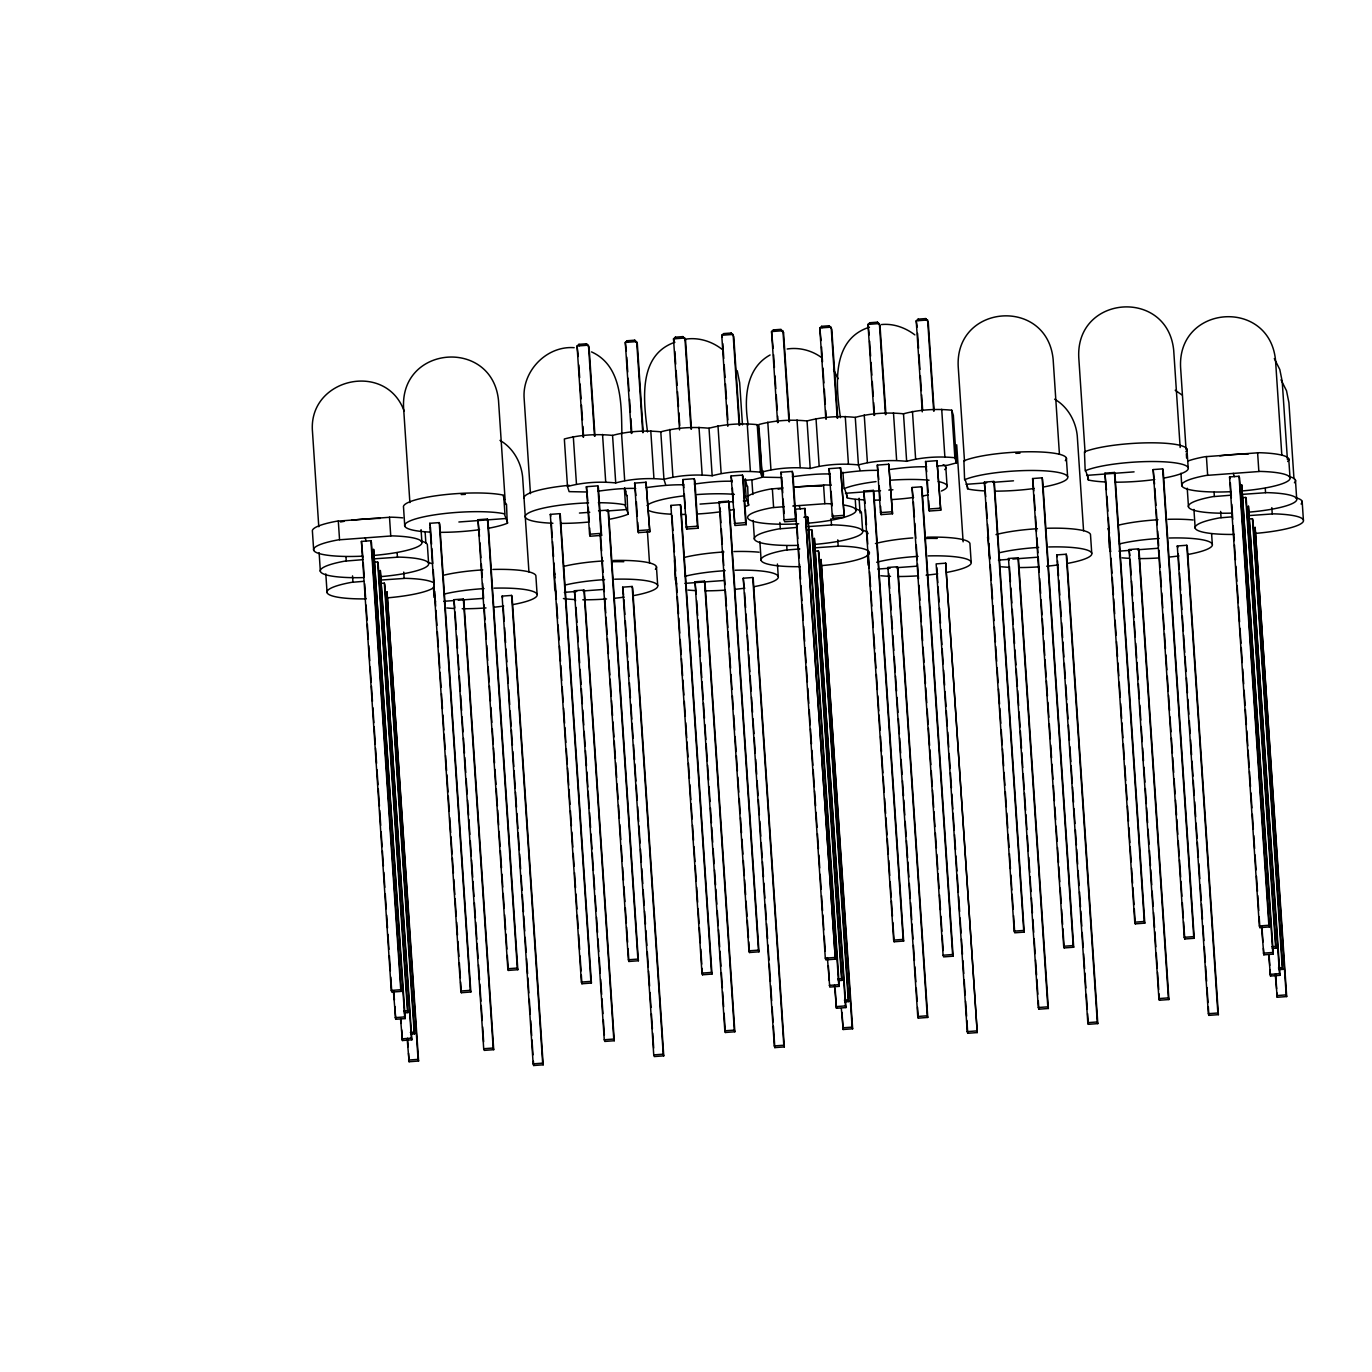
<?xml version="1.0" encoding="UTF-8"?>
<svg xmlns="http://www.w3.org/2000/svg" width="1372" height="1372" viewBox="0 0 1372 1372"><rect width="100%" height="100%" fill="white"/><g stroke="black" fill="none" stroke-linecap="round" stroke-linejoin="round"><path stroke-width="1.5" d="M594.985 436.107L589.085 347.167L586.53 343.772L578.933 344.338L577.063 346.018L583.1 437.068M643.228 432.523L637.311 343.583L634.756 340.187L627.176 340.753L625.289 342.434L631.343 433.483M691.454 428.939L685.537 340.016L682.999 336.603L675.401 337.169L673.515 338.85L679.569 429.899M789.483 421.667L783.566 332.727L781.011 329.331L773.431 329.897L771.544 331.561L777.598 422.627M837.709 418.083L831.792 329.143L829.254 325.747L821.657 326.313L819.77 327.994L825.824 419.043M885.935 414.498L880.018 325.558L877.48 322.163L869.882 322.729L867.996 324.409L874.05 415.459M934.161 410.914L928.244 321.991L925.706 318.578L918.108 319.144L916.222 320.825L922.276 411.874M506.011 504.57L502.992 495.052A54.314 9.707 -3.8 0 0 440.721 495.138A54.314 9.707 -3.8 0 0 403.522 507.314L404.757 526.025M770.104 354.971C745.15 368.571 744.053 400.195 748.22 424.891M506.525 504.279L507.246 523.281A54.314 9.707 -3.8 0 1 488.535 528.237M435.524 601.914L434.632 597.112M626.575 495.618L624.723 487.815M627.09 495.326L627.81 514.328A54.314 9.707 -3.8 0 1 609.117 519.285M553.962 569.449L554.682 588.468L556.106 592.961M747.14 486.666L745.305 478.862M747.671 486.374L748.392 505.376A54.314 9.707 -3.8 0 1 744.773 506.697M674.527 560.496L675.247 579.499L676.67 584.009M864.36 499.871A54.314 9.707 -3.8 0 1 847.57 498.002L844.569 488.483A54.314 9.707 -3.8 0 1 876.022 481.606M984.942 490.919A54.314 9.707 -3.8 0 1 968.135 489.049L965.133 479.531A54.314 9.707 -3.8 0 1 1049.631 471.231A54.314 9.707 -3.8 0 1 1043.166 487.06M869.111 568.18L868.682 564.87M1105.506 481.966A54.314 9.707 -3.8 0 1 1088.716 480.097L1085.698 470.579A54.314 9.707 -3.8 0 1 1170.213 462.278A54.314 9.707 -3.8 0 1 1163.73 478.091M989.675 559.227L988.012 537.207M1109.588 536.846L1110.583 551.818L1109.296 547.274L1108.576 528.254M674.904 342.228C637.483 355.228 643.674 401.344 647.515 431.94M869.471 327.171C830.832 339.399 836.011 386.338 840.436 417.62M742.612 480.474L753.057 479.703L762.026 477.319L758.87 429.796L757.241 424.651C741.223 423.056 724.57 424.068 709.015 428.236C692.997 426.641 676.345 427.652 660.79 431.82C644.771 430.225 628.119 431.22 612.564 435.404C596.546 433.792 579.893 434.804 564.338 438.989L567.494 486.494L569.123 491.639L587.49 491.999M937.093 466.034L947.538 465.245L956.507 462.878L953.351 415.356L951.722 410.211C935.721 408.616 919.068 409.628 903.496 413.795C887.478 412.2 870.826 413.195 855.27 417.38C839.252 415.767 822.6 416.779 807.045 420.964C791.027 419.352 774.374 420.364 758.819 424.531L761.975 472.054L763.604 477.199L781.971 477.542M567.494 486.494C583.049 482.327 599.701 481.315 615.719 482.927C631.274 478.742 647.927 477.748 663.945 479.343C679.5 475.158 696.153 474.163 712.171 475.758C727.743 471.591 744.379 470.579 760.397 472.174L762.026 477.319M683.942 484.831C671.062 484.522 658.92 485.877 646.161 487.643M761.975 472.054C777.53 467.886 794.182 466.874 810.2 468.469C825.755 464.302 842.408 463.29 858.426 464.902C873.981 460.718 890.634 459.723 906.652 461.318C922.224 457.133 938.877 456.139 954.878 457.733L956.507 462.878M878.423 470.39C865.543 470.082 853.401 471.419 840.642 473.186M402.682 517.861A54.314 9.707 -3.8 0 0 390.986 517.175L336.877 521.188A54.314 9.707 -3.8 0 0 312.422 531.444L313.674 550.155M374.813 555.334A54.314 9.707 -3.8 0 0 421.204 544.341A54.314 9.707 -3.8 0 0 392.238 535.886L338.112 539.899A54.314 9.707 -3.8 0 0 315.166 551.853A54.314 9.707 -3.8 0 0 362.688 556.157M783.018 487.952L770.927 488.964A54.314 9.707 -3.8 0 0 747.551 496.613M363.306 559.639L344.818 561.131A54.314 9.707 -3.8 0 0 321.22 572.587A54.314 9.707 -3.8 0 0 363.374 577.595M784.27 506.662L772.179 507.674A54.314 9.707 -3.8 0 0 749.472 519.782A54.314 9.707 -3.8 0 0 798.761 523.812M363.614 581.334L351.524 582.345A54.314 9.707 -3.8 0 0 327.582 593.476A54.314 9.707 -3.8 0 0 366.153 598.895M1287.691 461.541A54.314 9.707 -3.8 0 0 1259.102 452.709L1204.976 456.722A54.314 9.707 -3.8 0 0 1187.963 461.009M797.355 527.414L778.867 528.889A54.314 9.707 -3.8 0 0 755.269 540.362A54.314 9.707 -3.8 0 0 797.441 545.37M1242.912 490.867A54.314 9.707 -3.8 0 0 1289.32 479.874A54.314 9.707 -3.8 0 0 1260.336 471.419L1206.228 475.432A54.314 9.707 -3.8 0 0 1183.281 487.386A54.314 9.707 -3.8 0 0 1230.787 491.69M799.79 548.937L785.573 550.103A54.314 9.707 -3.8 0 0 761.632 561.234A54.314 9.707 -3.8 0 0 800.219 566.67M1231.421 495.172L1212.917 496.647A54.314 9.707 -3.8 0 0 1189.335 508.12A54.314 9.707 -3.8 0 0 1231.49 513.128M1231.713 516.867L1219.622 517.879A54.314 9.707 -3.8 0 0 1195.698 529.009A54.314 9.707 -3.8 0 0 1234.268 534.428M685.348 339.193C698.279 337.118 711.708 341.234 721.929 349.225M787.168 349.002C799.413 347.099 812.293 350.512 822.102 357.989M739.68 425.354L733.763 336.432L731.225 333.019L723.627 333.585L721.741 335.265L727.795 426.315M586.41 486.7L597.798 485.86L598.432 487.866L601.588 535.389L590.2 536.229L589.566 534.222L586.41 486.7L587.868 501.106M646.023 482.275L634.636 483.115L637.791 530.638L638.426 532.645L649.813 531.804L646.023 482.275L649.813 531.804M682.862 479.548L694.249 478.691L694.884 480.697L698.039 528.22L686.652 529.06L682.862 479.548L683.908 487.746M731.087 475.964L742.475 475.106L743.11 477.113L746.265 524.636L734.878 525.493L731.087 475.964L731.996 482.104M780.891 472.26L792.279 471.419L792.913 473.426L796.069 520.948L784.681 521.789L784.047 519.782L780.891 472.26L781.525 474.266M840.504 467.835L829.117 468.675L832.272 516.198L832.907 518.204L844.295 517.364L840.504 467.835L844.295 517.364M888.73 464.25L877.343 465.091L880.498 512.613L881.133 514.62L892.52 513.78L888.73 464.25L892.52 513.78M936.956 460.666L925.568 461.524L928.724 509.029L929.359 511.036L940.746 510.195L936.956 460.666L940.746 510.195M597.935 491.21C610.694 489.444 622.819 488.106 635.716 488.415M694.386 484.059C707.146 482.292 719.288 480.937 732.168 481.246M792.416 476.77C805.175 475.004 817.318 473.666 830.197 473.975M888.867 469.618C901.627 467.835 913.769 466.497 926.666 466.806M793.685 487.163L825.052 484.933A54.314 9.707 -3.8 0 1 831.14 485.191M429.762 523.315L439.246 522.612L439.777 524.275L470.836 992.007L461.352 992.711L460.82 991.03L429.762 523.315L430.276 524.979M477.988 519.731L487.472 519.028L488.003 520.691L517.827 969.712L508.326 970.416L507.812 968.752L477.988 519.731L479.497 536.366M550.326 514.363L559.81 513.66L560.342 515.323L591.418 983.038L581.917 983.758L581.385 982.078L550.326 514.363L550.858 516.026M598.552 510.778L608.053 510.075L608.568 511.739L638.392 960.76L628.908 961.463L628.376 959.783L600.113 534.291M670.891 505.411L680.392 504.69L680.924 506.371L711.982 974.086L702.481 974.789L701.967 973.125L670.891 505.411L671.423 507.074M719.117 501.826L728.618 501.123L729.149 502.787L758.973 951.808L749.472 952.511L748.941 950.83L719.117 501.826L719.648 503.49M863.811 491.073L873.295 490.37L873.827 492.034L903.651 941.055L894.15 941.758L893.635 940.094L863.811 491.073L865.046 503.438M912.037 487.489L921.521 486.786L922.053 488.466L953.128 956.181L943.627 956.884L943.096 955.221L912.037 487.489L913.135 497.71M984.376 482.121L993.877 481.418L994.391 483.081L1024.215 932.103L1014.731 932.806L1014.2 931.142L984.376 482.121L985.748 496.63M1032.601 478.536L1042.103 477.833L1042.617 479.514L1073.693 947.229L1064.192 947.932L1063.677 946.268L1032.601 478.536L1033.836 490.884M1104.94 473.168L1114.441 472.465L1114.973 474.129L1144.797 923.15L1135.296 923.853L1134.764 922.19L1104.94 473.168L1106.467 489.804M1153.166 469.584L1162.667 468.881L1163.199 470.545L1194.257 938.277L1184.773 938.98L1184.242 937.316L1153.166 469.584L1154.555 484.076M458.883 521.995L506.354 518.479M579.447 513.042L589.771 512.288M606.287 511.053L626.918 509.527M700.012 504.09L733.042 501.638M743.367 500.883L747.483 500.574M845.461 493.285L880.55 490.696M888.799 490.078L892.932 489.77M966.025 484.333L986.674 482.807M992.865 482.344L1013.496 480.817M1086.607 475.381L1134.078 471.865M792.793 506.028L826.287 503.644A54.314 9.707 -3.8 0 1 832.392 503.901M361.436 541.408L370.92 540.705L371.452 542.386L401.276 991.39L391.775 992.093L391.26 990.43L361.436 541.408L362.945 558.061M804.97 508.48L795.486 509.183L825.309 958.188L825.841 959.868L835.325 959.165L804.97 508.48L835.325 959.165M1229.535 476.942L1239.036 476.238L1239.551 477.919L1269.374 926.923L1259.89 927.626L1259.359 925.963L1229.535 476.942L1230.067 478.622M803.855 517.244L807.662 516.97L808.177 518.633L839.252 986.365L829.751 987.068L827.385 957.622M589.566 534.222L600.953 533.382L601.588 535.389M637.791 530.638L649.179 529.798M686.017 527.054L697.405 526.213L698.039 528.22M734.243 523.487L745.631 522.629L746.265 524.636M784.047 519.782L795.434 518.942L796.069 520.948M832.272 516.198L843.66 515.358M880.498 512.613L891.886 511.773M928.724 509.029L940.112 508.189M373.973 558.85L398.926 557.101A54.314 9.707 -3.8 0 1 427.91 565.556A54.314 9.707 -3.8 0 1 381.502 576.566M808.022 526.608L832.993 524.876A54.314 9.707 -3.8 0 1 861.788 533.519A54.314 9.707 -3.8 0 1 813.545 544.495M1242.089 494.383L1267.042 492.634A54.314 9.707 -3.8 0 1 1295.837 501.277A54.314 9.707 -3.8 0 1 1247.594 512.253M373.819 562.211L377.626 561.937L378.158 563.6L407.981 1012.622L404.174 1012.896M807.885 529.969L811.675 529.695L812.207 531.358L842.031 980.38L838.223 980.654M1241.934 497.744L1245.725 497.453L1246.256 499.134L1276.08 948.138L1272.29 948.429M380.679 580.064L405.632 578.332A54.314 9.707 -3.8 0 1 432.677 582.243M814.728 547.84L839.681 546.09A54.314 9.707 -3.8 0 1 868.476 554.734A54.314 9.707 -3.8 0 1 820.25 565.71M1248.777 515.598L1273.731 513.848A54.314 9.707 -3.8 0 1 1302.525 522.509A54.314 9.707 -3.8 0 1 1254.3 533.485M380.524 583.426L384.332 583.151L384.846 584.815L414.67 1033.836L410.88 1034.111M814.574 551.201L818.381 550.909L818.913 552.59L848.719 1001.594L844.929 1001.886M1248.64 518.959L1252.43 518.685L1252.962 520.348L1282.786 969.369L1278.978 969.644M453.875 599.701L463.359 598.998L463.89 600.662L493.714 1049.683L484.23 1050.386L483.699 1048.723L453.875 599.701L454.818 607.779M502.101 596.117L511.602 595.414L512.116 597.077L543.192 1064.809L533.691 1065.512L533.159 1063.849L502.101 596.117L502.632 597.798M574.439 590.749L583.94 590.046L584.455 591.709L614.279 1040.731L604.795 1041.434L604.263 1039.77L574.439 590.749L575.537 600.97M622.665 587.165L632.166 586.461L632.698 588.125L663.756 1055.857L654.255 1056.56L653.741 1054.897L622.665 587.165L623.625 595.242M695.004 581.797L704.505 581.093L705.037 582.757L734.86 1031.778L725.359 1032.481L724.828 1030.801L695.004 581.797L696.256 594.162M743.247 578.212L752.731 577.509L753.262 579.173L784.321 1046.905L774.837 1047.608L774.305 1045.927L743.247 578.212L744.327 588.434M887.924 567.459L897.425 566.756L897.94 568.437L927.764 1017.441L918.28 1018.144L917.748 1016.481L887.924 567.459L888.456 569.14M945.651 563.172L936.15 563.892L967.226 1031.607L967.74 1033.288L977.241 1032.567L945.651 563.172L977.241 1032.567M1008.489 558.507L1017.99 557.804L1018.521 559.484L1048.345 1008.489L1038.844 1009.192L1038.312 1007.528L1008.489 558.507L1009.02 560.188M1056.714 554.923L1066.216 554.219L1066.747 555.9L1097.806 1023.615L1088.322 1024.318L1087.79 1022.654L1056.714 554.923L1057.246 556.603M1129.07 549.555L1138.554 548.851L1139.086 550.532L1168.91 999.536L1159.409 1000.239L1158.894 998.576L1129.07 549.555L1129.876 555.506M1177.296 545.97L1186.78 545.267L1187.312 546.948L1218.387 1014.663L1208.886 1015.366L1208.355 1013.702L1177.296 545.97L1177.828 547.651M443.791 601.313L454.098 600.542M458.231 600.233L482.995 598.398M564.355 592.344L576.737 591.435M582.928 590.972L603.56 589.446M684.92 583.392L724.142 580.493M877.84 569.071L890.222 568.145M896.413 567.699L917.045 566.156M998.404 560.119L1008.729 559.347M1012.845 559.039L1037.626 557.203M1118.969 551.167L1131.351 550.241M1137.542 549.778L1158.191 548.251M507.812 968.752L517.295 968.032L517.827 969.712M628.376 959.783L637.877 959.079L638.392 960.76M748.941 950.83L758.442 950.127L758.973 951.808M893.635 940.094L903.119 939.391L903.651 941.055M1014.2 931.142L1023.701 930.439L1024.215 932.103M1134.764 922.19L1144.265 921.469L1144.797 923.15M391.26 990.43L400.744 989.727L401.276 991.39M825.309 958.188L834.793 957.484M1259.359 925.963L1268.86 925.26L1269.374 926.923M460.82 991.03L470.322 990.327L470.836 992.007M581.385 982.078L590.886 981.374L591.418 983.038M701.967 973.125L711.451 972.422L711.982 974.086M943.096 955.221L952.597 954.518L953.128 956.181M1063.677 946.268L1073.161 945.565L1073.693 947.229M1184.242 937.316L1193.726 936.613L1194.257 938.277M403.642 1011.233L407.45 1010.941L407.981 1012.622M837.709 978.991L841.499 978.716L842.031 980.38M1271.758 946.749L1275.548 946.474L1276.08 948.138M395.17 1017.63L404.671 1016.926L405.203 1018.59L395.702 1019.293L393.472 991.99M829.237 985.388L838.721 984.684L839.252 986.365M1263.286 953.163L1272.77 952.46L1273.302 954.123L1263.818 954.826L1261.588 927.523M410.348 1032.447L414.155 1032.156L414.67 1033.836M844.397 1000.205L848.205 999.931L848.719 1001.594M1278.447 967.98L1282.254 967.689L1282.786 969.369M401.876 1038.844L411.377 1038.141L411.892 1039.804L402.408 1040.525L400.607 1019.619M835.925 1006.619L845.426 1005.899L845.958 1007.58L836.457 1008.283L834.519 985.25M1269.975 974.377L1279.476 973.674L1280.007 975.338L1270.506 976.041L1268.706 955.152M483.699 1048.723L493.183 1048.019L493.714 1049.683M604.263 1039.77L613.764 1039.05L614.279 1040.731M724.828 1030.801L734.329 1030.098L734.86 1031.778M917.748 1016.481L927.249 1015.777L927.764 1017.441M1038.312 1007.528L1047.814 1006.825L1048.345 1008.489M1158.894 998.576L1168.378 997.873L1168.91 999.536M408.582 1060.059L418.066 1059.356L418.597 1061.036L409.096 1061.739L407.158 1038.707M842.631 1027.834L852.115 1027.131L852.647 1028.794L843.163 1029.497L841.345 1008.609M1276.68 995.592L1286.181 994.889L1286.696 996.569L1277.212 997.273L1275.257 974.24M533.159 1063.849L542.66 1063.146L543.192 1064.809M653.741 1054.897L663.225 1054.176L663.756 1055.857M774.305 1045.927L783.806 1045.224L784.321 1046.905M967.226 1031.607L976.71 1030.904M1087.79 1022.654L1097.274 1021.951L1097.806 1023.615M1208.355 1013.702L1217.856 1012.999L1218.387 1014.663M881.424 324.564C893.378 323.312 905.434 327.685 914.85 334.888M574.165 347.682C546.588 345.572 521.926 371.177 524.155 398.703L530.45 493.646M745.373 495.858L748.906 505.067M628.342 514.037L624.809 504.81A54.314 9.707 -3.8 0 0 598.329 502.718M507.777 522.989L504.244 513.763A54.314 9.707 -3.8 0 0 420.106 517.69A54.314 9.707 -3.8 0 0 430.311 532.113M1175.187 390.231L1181.738 394.81M1054.605 399.183C1067.673 406.609 1075.785 421.067 1077.26 435.816L1083.571 530.758M591.521 351.901C622.631 365.93 621.293 405.186 621.893 433.844M499.991 440.378C513.042 447.804 521.171 462.261 522.629 477.01L528.94 571.935M781.44 330.669L783.566 332.727M685.537 340.016L682.999 336.603M637.311 343.583L634.756 340.187M1274.314 358.589L1279.802 369.514L1282.22 381.502L1287.416 459.569M1281.019 379.804L1286.507 390.728L1288.925 402.716L1293.967 478.674M833.559 369.6L838.138 378.706M404.088 410.948C385.789 360.476 307.774 378.346 312.49 431.803L318.784 526.745M1233.257 473.323L1234.303 476.667M1108.062 528.563L1109.485 533.073M925.706 318.578L926.117 319.916M987.48 537.515L988.44 540.517M918.108 319.144L918.537 320.482M925.551 461.438L926.752 471.779M877.48 322.163L877.891 323.5M869.882 322.729L870.294 324.066M877.325 465.022L878.8 479.497M829.254 325.747L829.666 327.085M821.657 326.313L822.068 327.651M860.055 470.047L858.426 464.902L855.27 417.38M829.1 468.607L830.712 485.139M773.431 329.897L773.842 331.235M799.19 505.548L800.253 508.892M731.225 333.019L731.636 334.356M722.375 337.272L721.741 335.265L733.128 334.425L739.182 425.474M675.401 337.169L675.813 338.507M674.149 340.856L673.515 338.85L684.902 338.009L690.956 429.059M627.176 340.753L627.587 342.091M665.574 484.488L663.945 479.343L660.79 431.82M634.619 483.047L635.956 495.464M586.53 343.772L586.959 345.109M578.933 344.338L579.361 345.675M553.911 571.249L554.854 574.251M365.141 537.79L366.204 541.134M737.244 370.714L739.662 382.702L742.458 424.891M1302.165 501.38L1303.4 520.091M1295.46 480.166L1296.694 498.876M1288.754 458.951L1290.006 477.662M1281.825 455.212L1275.531 360.287C1269.512 297.878 1177.45 304.498 1180.589 367.336L1186.06 449.604M1271.827 507.623L1272.238 513.848M1265.276 488.483L1265.55 492.634M1257.61 452.709L1258.844 471.419M1286.696 996.569L1255.106 527.174L1286.181 994.889M1252.43 518.685L1282.254 967.689M1280.007 975.338L1248.417 505.942L1279.476 973.674M1245.725 497.453L1275.548 946.474M1275.651 973.777L1276.646 988.732M1276.92 993.002L1277.212 997.273M1273.302 954.123L1241.711 484.728L1272.77 952.46M1239.036 476.238L1268.86 925.26M1269.083 954.689L1269.803 965.374M1270.078 969.644L1270.506 976.041M1261.966 927.06L1262.96 942.015M1263.389 948.412L1263.818 954.826M1230.341 482.893L1231.336 497.865M1231.764 504.279L1232.759 519.233M1233.188 525.648L1234.183 540.619M1234.474 544.907L1235.469 559.862M1235.88 566.276L1236.875 581.248M1237.167 585.518L1238.299 602.634M1238.59 606.904L1239.585 621.876M1239.996 628.29L1240.991 643.262M1241.283 647.533L1242.277 662.505M1242.706 668.919L1243.701 683.873M1244.13 690.288L1245.124 705.259M1245.399 709.53L1246.393 724.502M1246.822 730.916L1247.817 745.888M1248.091 750.158L1249.24 767.274M1249.515 771.544L1250.509 786.516M1250.938 792.93L1251.933 807.885M1252.362 814.316L1253.356 829.271M1253.785 835.685L1254.625 848.513M1255.054 854.928L1256.049 869.899M1256.478 876.314L1257.472 891.286M1257.764 895.556L1258.759 910.528M1259.17 916.942L1259.89 927.626M1220.634 511.43L1221.046 517.656M1214.083 492.274L1214.357 496.441M1206.417 456.516L1207.652 475.227M1211.613 533.845L1212.299 544.238M1193.932 509.424L1195.166 528.134M1186.934 449.124L1188.186 467.835M1186.334 453.823L1186.609 458.042M1187.226 488.209L1188.478 506.903M1186.78 545.267L1217.856 1012.999M1180.16 447.512L1173.712 350.46C1167.692 288.069 1075.631 294.688 1078.769 357.526L1085.081 452.451M1180.949 473.22L1181.772 485.688M1178.239 554.048L1179.234 569.003M1179.526 573.273L1180.657 590.354M1180.949 594.625L1181.927 609.58M1182.355 615.994L1183.35 630.948M1183.642 635.219L1184.773 652.3M1185.048 656.571L1186.043 671.525M1186.471 677.922L1187.466 692.877M1187.895 699.291L1188.889 714.229M1189.318 720.643L1190.159 733.454M1190.587 739.868L1191.582 754.806M1192.011 761.22L1193.005 776.175M1193.28 780.445L1194.275 795.383M1194.703 801.797L1195.698 816.752M1196.127 823.149L1197.104 838.103M1197.396 842.374L1198.391 857.328M1198.819 863.743L1199.814 878.68M1200.226 885.094L1201.22 900.049M1201.512 904.319L1202.507 919.257M1202.935 925.671L1203.93 940.626M1204.342 947.023L1205.336 961.978M1205.628 966.248L1206.623 981.203M1207.034 987.6L1208.029 1002.555M1208.32 1006.825L1208.886 1015.366M1162.667 468.881L1193.726 936.613M1154.83 488.346L1155.979 505.428M1156.253 509.698L1157.248 524.653M1157.676 531.05L1158.671 546.005M1158.946 550.275L1160.077 567.356M1160.369 571.644L1161.364 586.581M1161.792 592.996L1162.787 607.95M1163.199 614.347L1164.193 629.302M1164.485 633.572L1165.48 648.527M1165.908 654.924L1166.886 669.879M1167.315 676.293L1168.309 691.231M1168.601 695.501L1169.596 710.456M1170.007 716.87L1171.002 731.808M1171.431 738.222L1172.425 753.177M1172.717 757.447L1173.712 772.402M1174.123 778.799L1175.118 793.753M1175.547 800.15L1176.541 815.105M1176.816 819.376L1177.811 834.33M1178.239 840.744L1179.234 855.682M1179.526 859.952L1180.657 877.051M1180.932 881.321L1181.927 896.259M1182.355 902.673L1183.35 917.628M1183.642 921.898L1184.773 938.98M1138.554 548.851L1168.378 997.873M1130.168 559.776L1131.163 574.748M1131.574 581.162L1132.569 596.134M1132.998 602.548L1133.992 617.52M1134.284 621.79L1135.279 636.762M1135.707 643.176L1136.685 658.131M1136.976 662.419L1138.108 679.517M1138.4 683.788L1139.395 698.76M1139.823 705.174L1140.818 720.146M1141.23 726.56L1142.224 741.532M1142.653 747.946L1143.511 760.774M1143.939 767.188L1144.934 782.143M1145.363 788.557L1146.357 803.529M1146.632 807.816L1147.627 822.771M1148.055 829.185L1149.05 844.157M1149.479 850.571L1150.473 865.543M1150.748 869.814L1151.743 884.786M1152.171 891.2L1153.166 906.172M1153.595 912.586L1154.589 927.541M1154.864 931.828L1155.859 946.783M1156.287 953.197L1157.282 968.169M1157.574 972.439L1158.705 989.555M1158.997 993.825L1159.409 1000.239M1114.441 472.465L1144.265 921.469M1106.895 496.218L1107.89 511.19M1108.319 517.604L1109.313 532.576M1111.011 558.233L1112.006 573.187M1112.298 577.475L1113.429 594.573M1113.704 598.844L1114.699 613.816M1115.127 620.23L1116.122 635.202M1116.551 641.616L1117.545 656.588M1117.974 663.002L1118.832 675.83M1119.243 682.244L1120.238 697.216M1120.667 703.63L1121.661 718.585M1121.953 722.873L1122.948 737.827M1123.376 744.241L1124.354 759.213M1124.783 765.627L1125.777 780.599M1126.069 784.87L1127.064 799.842M1127.492 806.256L1128.487 821.228M1128.899 827.642L1129.893 842.597M1130.185 846.884L1131.18 861.839M1131.608 868.253L1132.603 883.225M1132.878 887.513L1134.027 904.611M1134.301 908.881L1135.296 923.853M1087.756 475.741L1088.03 479.891M1091.735 553.19L1090.483 534.48A54.314 9.707 -3.8 0 0 1047.471 528.254M1085.183 470.888L1084.463 451.868A54.314 9.707 -3.8 0 1 1150.765 442.813A54.314 9.707 -3.8 0 1 1185.871 451.731M1066.37 458.094L1067.622 476.787M1066.216 554.219L1097.274 1021.951M1059.441 454.355L1053.147 359.43C1047.128 297.021 955.066 303.641 958.205 366.478L964.516 461.404M1057.538 560.874L1058.532 575.828M1058.807 580.099L1059.801 595.036M1060.23 601.451L1061.225 616.405M1061.654 622.802L1062.648 637.757M1062.923 642.027L1063.917 656.982M1064.346 663.379L1065.341 678.334M1065.77 684.748L1066.747 699.703M1067.039 703.973L1068.033 718.911M1068.462 725.325L1069.457 740.28M1069.868 746.677L1070.863 761.632M1071.155 765.902L1072.287 782.983M1072.578 787.254L1073.556 802.208M1073.984 808.623L1074.979 823.56M1075.408 829.974L1076.403 844.929M1076.677 849.199L1077.672 864.137M1078.1 870.551L1079.095 885.506M1079.524 891.903L1080.519 906.858M1080.793 911.128L1081.788 926.083M1082.216 932.497L1083.211 947.435M1083.64 953.849L1084.635 968.803M1084.909 973.074L1085.904 988.012M1086.332 994.426L1087.327 1009.38M1087.602 1013.651L1088.322 1024.318M1042.103 477.833L1073.161 945.565M1034.128 495.155L1035.123 510.11M1035.551 516.524L1036.529 531.461M1036.958 537.875L1037.952 552.83M1038.244 557.101L1039.239 572.055M1039.65 578.452L1040.645 593.407M1041.074 599.804L1042.068 614.759M1042.36 619.029L1043.337 633.984M1043.766 640.398L1044.761 655.336M1045.052 659.606L1046.184 676.705M1046.459 680.975L1047.453 695.913M1047.882 702.327L1048.877 717.282M1049.306 723.679L1050.3 738.633M1050.729 745.047L1051.569 757.859M1051.998 764.255L1052.993 779.21M1053.422 785.624L1054.416 800.562M1054.828 806.976L1055.685 819.787M1056.114 826.201L1057.109 841.156M1057.538 847.553L1058.515 862.508M1058.807 866.778L1059.801 881.733M1060.23 888.13L1061.225 903.085M1061.636 909.499L1062.631 924.436M1062.923 928.707L1064.192 947.932M1017.99 557.804L1047.814 1006.825M1009.449 566.602L1010.444 581.557M1010.872 587.988L1011.867 602.943M1012.296 609.357L1013.291 624.329M1013.565 628.599L1014.56 643.571M1014.988 649.985L1015.983 664.957M1016.258 669.227L1017.407 686.343M1017.681 690.613L1018.676 705.585M1019.104 711.999L1020.099 726.954M1020.391 731.242L1021.523 748.34M1021.797 752.611L1022.792 767.583M1023.22 773.997L1024.215 788.969M1024.507 793.239L1025.639 810.355M1025.93 814.625L1026.908 829.597M1027.336 836.011L1028.331 850.966M1028.76 857.38L1029.755 872.352M1030.046 876.639L1031.041 891.594M1031.452 898.008L1032.447 912.98M1032.876 919.394L1033.733 932.223M1034.162 938.637L1035.157 953.609M1035.586 960.023L1036.58 974.995M1036.855 979.265L1037.849 994.237M1038.278 1000.651L1038.844 1009.192M993.877 481.418L1023.701 930.439M986.176 503.044L987.171 517.999M987.6 524.413L988.595 539.385M988.886 543.655L989.881 558.627M990.292 565.041L991.287 580.013M991.579 584.283L992.573 599.255M993.002 605.669L993.997 620.641M994.426 627.055L995.42 642.01M995.695 646.298L996.689 661.253M997.118 667.667L998.113 682.639M998.542 689.053L999.536 704.025M999.811 708.295L1000.805 723.267M1001.234 729.681L1002.229 744.653M1002.52 748.923L1003.652 766.022M1004.081 772.453L1004.921 785.281M1005.35 791.695L1006.345 806.65M1006.774 813.064L1007.768 828.036M1008.197 834.45L1009.055 847.279M1009.466 853.693L1010.461 868.665M1010.89 875.079L1011.884 890.051M1012.176 894.321L1013.171 909.293M1013.599 915.707L1014.577 930.662M967.174 484.693L967.449 488.844M971.17 562.143L969.918 543.432A54.314 9.707 -3.8 0 0 926.906 537.207M964.602 479.84L963.899 460.82A54.314 9.707 -3.8 0 1 1030.183 451.765A54.314 9.707 -3.8 0 1 1065.307 460.683M956.696 444.768L963.127 541.82M951.722 410.211L954.878 457.733M945.805 467.046L947.04 485.757M941.707 409.25L944.862 456.773M933.663 411.034L927.626 319.985L916.222 320.825L917.148 327.068M936.819 567.699L937.813 582.637M938.105 586.907L939.1 601.862M939.511 608.276L940.506 623.214M940.935 629.628L941.929 644.583M942.204 648.853L943.199 663.791M943.627 670.205L944.622 685.16M945.051 691.557L946.045 706.511M946.32 710.782L947.315 725.737M947.743 732.134L948.738 747.088M949.167 753.502L950.161 768.457M950.436 772.728L951.431 787.665M951.859 794.079L952.854 809.034M953.128 813.304L954.277 830.386M954.552 834.656L955.547 849.611M955.975 856.008L956.97 870.963M957.244 875.233L958.376 892.314M958.668 896.585L959.663 911.54M960.091 917.954L961.086 932.909M961.498 939.306L962.492 954.26M962.921 960.657L963.779 973.485M964.207 979.882L965.185 994.837M965.614 1001.251L966.608 1016.189M966.9 1020.459L967.74 1033.288M917.559 333.413L918.554 348.248M918.966 354.593L919.96 369.411M920.372 375.774L921.367 390.591M921.641 394.827L922.619 409.645M927.301 480.046L928.124 492.445M928.673 500.711L929.359 511.036M921.521 486.786L952.597 954.518M912.466 411.411L915.621 458.934M913.409 501.981L914.404 516.935M914.832 523.332L915.827 538.287M916.256 544.701L917.251 559.639M917.525 563.909L918.52 578.864M918.948 585.278L919.943 600.216M920.372 606.63L921.349 621.585M921.641 625.855L922.636 640.81M923.064 647.207L924.059 662.162M924.334 666.432L925.465 683.513M925.757 687.784L926.752 702.738M927.18 709.153L928.158 724.09M928.45 728.361L929.581 745.459M929.873 749.729L930.868 764.667M931.279 771.081L932.274 786.036M932.566 790.306L933.697 807.388M933.989 811.658L934.967 826.613M935.395 833.01L936.39 847.965M936.819 854.379L937.813 869.316M938.088 873.604L939.083 888.542M939.511 894.956L940.506 909.91M940.935 916.307L941.929 931.262M942.204 935.533L943.199 950.487M903.496 413.795L906.652 461.318M893.481 412.835L896.636 460.34M897.425 566.756L927.249 1015.777M885.437 414.618L879.383 323.552L867.996 324.409L869.196 334.888M888.73 573.41L889.725 588.382M890.154 594.796L891.148 609.768M891.577 616.182L892.435 629.011M892.846 635.425L893.841 650.379M894.27 656.794L895.264 671.765M895.556 676.053L896.551 691.008M896.979 697.422L897.974 712.394M898.386 718.808L899.38 733.78M899.672 738.05L900.667 753.022M901.095 759.436L902.09 774.408M902.519 780.822L903.513 795.777M903.788 800.065L904.783 815.019M905.211 821.434L906.206 836.406M906.48 840.676L907.629 857.792M907.904 862.062L908.899 877.034M909.327 883.448L910.322 898.42M910.614 902.69L911.745 919.789M912.02 924.076L913.015 939.031M913.443 945.462L914.438 960.417M914.867 966.831L915.861 981.803M916.29 988.217L917.148 1001.046M917.559 1007.46L918.28 1018.144M869.608 341.234L870.603 356.051M871.014 362.414L871.872 375.122M872.283 381.467L873.278 396.285M873.69 402.648L874.547 415.339M879.212 485.705L880.172 500.163M880.584 506.354L881.133 514.62M873.295 490.37L903.119 939.391M864.24 414.996L867.396 462.518M865.475 509.852L866.469 524.824M866.898 531.238L867.739 544.067M868.167 550.481L869.162 565.453M869.591 571.867L870.585 586.822M870.86 591.109L871.855 606.064M872.283 612.478L873.278 627.45M873.707 633.864L874.701 648.836M874.993 653.106L875.971 668.078M876.399 674.492L877.394 689.464M877.823 695.878L878.817 710.833M879.109 715.121L880.104 730.076M880.515 736.49L881.51 751.462M881.802 755.749L882.933 772.848M883.225 777.118L884.22 792.09M884.648 798.504L885.643 813.476M885.918 817.746L887.049 834.845M887.341 839.132L888.336 854.104M888.764 860.518L889.759 875.473M890.188 881.887L891.183 896.859M891.457 901.13L892.452 916.102M892.88 922.516L894.15 941.758M867.464 554.785L868.15 565.178M862.645 531.101L861.41 512.391A54.314 9.707 -3.8 0 0 855.065 508.755M859.078 498.242L860.055 513.008M855.253 499.494L855.957 509.887M845.255 416.402L848.411 463.925M846.61 493.646L846.884 497.796M842.94 472.157L844.037 488.792M837.212 418.203L831.158 327.136L819.77 327.994L821.108 340.582M837.778 539.848L838.189 546.09M821.536 346.927L822.514 361.762M822.943 368.108L823.92 382.925M824.349 389.288L825.327 404.105M825.755 410.451L826.304 418.923M831.123 491.348L832.084 505.805M832.633 514.071L832.907 518.204M831.072 518.633L831.501 524.876M823.56 484.951L824.795 503.644M816.014 418.58L819.17 466.103M852.647 1028.794L821.056 559.399L852.115 1027.131M818.381 550.909L848.205 999.931M807.045 420.964L810.2 468.469M845.958 1007.58L814.351 538.184L845.426 1005.899M811.675 529.695L841.499 978.716M842.014 1012.416L843.163 1029.497M807.662 516.97L838.721 984.684M835.188 989.058L836.457 1008.283M797.029 419.986L800.185 467.509M828.345 965.699L829.34 980.654M796.858 523.675L797.852 538.647M798.281 545.061L799.139 557.889M799.567 564.304L800.562 579.276M800.974 585.69L801.968 600.662M802.26 604.932L803.255 619.904M803.683 626.318L804.678 641.273M805.107 647.687L806.101 662.659M806.376 666.929L807.371 681.901M807.799 688.315L808.794 703.287M809.223 709.701L810.217 724.673M810.492 728.944L811.487 743.916M811.915 750.33L812.91 765.284M813.202 769.572L814.333 786.671M814.608 790.958L815.603 805.913M816.031 812.327L817.026 827.299M817.455 833.713L818.449 848.685M818.878 855.099L819.736 867.927M820.147 874.341L821.142 889.313M821.571 895.727L822.565 910.682M822.857 914.97L823.852 929.924M824.28 936.339L825.275 951.311M788.986 421.77L782.932 330.721L771.544 331.561L773.156 348.402M792.279 471.419L795.434 518.942M786.722 545.73L786.996 549.898M773.585 354.748L774.425 367.456M774.991 375.928L775.832 388.636M776.26 394.982L777.238 409.799M777.667 416.162L778.078 422.507M781.8 478.399L782.76 492.857M783.172 499.065L784.132 513.522M779.879 522.44L780.291 528.666M767.788 422.164L770.944 469.687M772.35 488.741L773.602 507.451M777.427 563.995L778.25 576.463M763.192 471.008L763.467 475.141M757.241 424.651L760.397 472.174M759.882 541.648L761.117 560.359M751.856 479.737L752.851 494.503M747.226 423.691L750.381 471.213M753.177 520.434L754.411 539.145M752.731 577.509L783.806 1045.224M744.962 479.428L746.059 496.064M742.475 475.106L745.631 522.629M744.619 592.704L745.613 607.642M746.042 614.056L747.037 629.011M747.448 635.408L748.443 650.362M748.735 654.633L749.867 671.714M750.158 675.984L751.153 690.939M751.564 697.353L752.559 712.291M752.988 718.705L753.983 733.66M754.257 737.93L755.252 752.868M755.68 759.282L756.675 774.237M757.104 780.634L758.099 795.588M758.373 799.859L759.368 814.814M759.796 821.211L760.791 836.165M761.22 842.58L762.215 857.534M762.489 861.805L763.484 876.742M763.912 883.156L764.907 898.111M765.336 904.508L766.331 919.463M766.605 923.733L767.6 938.688M768.028 945.085L769.023 960.04M769.298 964.31L770.429 981.392M770.721 985.662L771.716 1000.617M772.144 1007.031L773.139 1021.969M773.414 1026.256L774.837 1047.608M722.804 343.617L723.781 358.452M724.21 364.798L725.051 377.506M725.479 383.851L726.457 398.686M726.886 405.032L727.863 419.849M732.408 488.295L733.368 502.752M733.78 508.961L734.74 523.418M728.618 501.123L758.442 950.127M717.985 425.852L721.14 473.374M719.94 507.76L720.935 522.732M721.346 529.146L722.341 544.118M722.77 550.532L723.764 565.504M724.056 569.774L725.051 584.746M725.479 591.16L726.474 606.115M726.748 610.403L727.88 627.501M728.172 631.789L729.167 646.744M729.595 653.158L730.59 668.13M731.019 674.544L731.996 689.516M732.425 695.93L733.283 708.758M733.711 715.172L734.706 730.144M735.135 736.558L736.129 751.513M736.404 755.801L737.399 770.755M737.827 777.169L738.822 792.141M739.251 798.555L740.245 813.527M740.52 817.798L741.515 832.77M741.943 839.184L742.938 854.156M743.367 860.57L744.361 875.525M744.636 879.812L745.631 894.784M746.059 901.198L747.054 916.153M747.346 920.441L748.477 937.539M748.769 941.809L749.472 952.511M709.015 428.236L712.171 475.758M699 427.275L702.155 474.798M704.505 581.093L734.329 1030.098M694.249 478.691L697.405 526.213M696.684 600.576L697.662 615.531M697.954 619.818L699.085 636.917M699.377 641.187L700.372 656.159M700.8 662.573L701.795 677.545M702.07 681.815L703.201 698.931M703.493 703.201L704.488 718.173M704.916 724.587L705.911 739.542M706.186 743.83L707.335 760.928M707.609 765.216L708.604 780.171M709.032 786.585L710.027 801.557M710.456 807.971L711.451 822.943M711.725 827.213L712.72 842.185M713.148 848.599L714.143 863.571M714.572 869.985L715.567 884.94M715.841 889.228L716.836 904.182M717.264 910.596L718.259 925.568M718.551 929.839L719.683 946.954M719.974 951.225L720.969 966.197M721.38 972.611L722.375 987.583M722.667 991.853L723.661 1006.825M724.09 1013.239L725.359 1032.481M674.853 351.438L675.693 364.146M676.122 370.491L677.099 385.326M677.528 391.672L678.505 406.489M678.934 412.852L679.775 425.56M684.319 493.937L685.28 508.412M685.691 514.603L686.652 529.06M680.392 504.69L711.451 972.422M669.759 429.436L672.915 476.959M671.988 515.615L672.983 530.57M673.258 534.84L674.407 551.921M674.681 556.192L675.676 571.146M676.104 577.561L677.099 592.498M677.374 596.769L678.523 613.867M678.797 618.137L679.792 633.075M680.22 639.489L681.215 654.444M681.49 658.714L682.621 675.796M682.913 680.066L683.908 695.021M684.336 701.418L685.331 716.373M685.743 722.787L686.737 737.724M687.029 741.995L688.024 756.95M688.452 763.364L689.43 778.318M689.859 784.715L690.853 799.67M691.145 803.941L692.14 818.895M692.551 825.292L693.546 840.247M693.975 846.661L694.969 861.599M695.261 865.869L696.239 880.824M696.667 887.238L697.662 902.176M698.091 908.59L699.085 923.545M699.36 927.815L700.355 942.753M700.783 949.167L701.778 964.122M702.07 968.392L702.481 974.789M650.774 430.859L653.93 478.365M656.433 566.705L657.685 585.415M642.731 432.643L636.677 341.577L625.289 342.434L626.335 350.786M647.413 531.341L649.505 562.983M626.764 357.149L627.741 371.966M628.17 378.312L629.011 391.02M629.577 399.492L630.417 412.2M630.846 418.546L631.823 433.363M636.368 501.655L637.328 516.112M637.74 522.32L638.426 532.645M632.166 586.461L663.225 1054.176M621.533 433.02L624.689 480.543M624.397 488.381L625.495 505.016M623.9 599.513L624.895 614.467M625.323 620.864L626.318 635.819M626.747 642.233L627.741 657.188M628.016 661.458L629.011 676.396M629.439 682.81L630.434 697.765M630.863 704.162L631.857 719.117M632.132 723.387L633.127 738.342M633.555 744.739L634.55 759.694M634.824 763.964L635.956 781.045M636.248 785.316L637.243 800.27M637.671 806.685L638.666 821.622M638.94 825.91L640.072 842.991M640.501 849.388L641.359 862.216M641.787 868.613L642.782 883.568M643.194 889.965L644.188 904.92M644.617 911.334L645.475 924.145M645.886 930.559L646.881 945.497M647.31 951.911L648.304 966.866M648.596 971.136L649.591 986.074M650.002 992.488L650.997 1007.442M651.426 1013.839L652.42 1028.794M652.712 1033.065L653.689 1048.019M612.564 435.404L615.719 482.927M608.053 510.075L637.877 959.079M602.548 434.427L605.704 481.949M594.505 436.227L588.451 345.161L577.063 346.018L578.264 356.48M597.798 485.86L600.953 533.382M600.644 535.972L601.639 550.927M602.068 557.341L603.063 572.313M603.337 576.583L604.332 591.555M604.76 597.969L605.755 612.941M606.03 617.211L607.179 634.327M607.453 638.597L608.448 653.569M608.876 659.983L609.871 674.938M610.163 679.226L611.295 696.324M611.569 700.612L612.564 715.567M612.992 721.981L613.987 736.953M614.279 741.223L615.411 758.339M615.702 762.609L616.697 777.581M617.108 783.995L618.103 798.967M618.532 805.381L619.389 818.209M619.818 824.623L620.813 839.578M621.242 845.992L622.236 860.964M622.648 867.378L623.505 880.207M623.934 886.621L624.929 901.593M625.358 908.007L626.352 922.979M626.627 927.249L627.621 942.221M628.05 948.635L628.908 961.463M578.812 364.952L579.67 377.66M580.082 384.023L581.076 398.84M581.488 405.186L582.483 420.021M582.894 426.366L583.597 436.948M588.279 507.297L589.24 521.772M589.651 527.963L590.2 536.229M583.94 590.046L613.764 1039.05M573.307 436.605L576.463 484.127M575.966 607.384L576.96 622.356M577.235 626.627L578.229 641.599M578.658 648.013L579.653 662.985M580.082 669.399L581.076 684.354M581.368 688.641L582.363 703.596M582.774 710.01L583.769 724.982M584.198 731.396L585.192 746.368M585.484 750.638L586.479 765.61M586.907 772.024L587.885 786.996M588.176 791.267L589.308 808.365M589.6 812.653L590.595 827.608M591.023 834.039L592.018 848.994M592.292 853.281L593.424 870.38M593.716 874.65L594.711 889.622M595.139 896.036L596.134 911.008M596.563 917.422L597.557 932.394M597.969 938.808L598.827 951.636M599.255 958.05L600.25 973.005M600.679 979.419L601.673 994.391M601.948 998.662L602.943 1013.634M603.371 1020.048L604.366 1035.02M559.81 513.66L590.886 981.374M551.27 522.44L552.264 537.378M552.556 541.648L553.551 556.603M553.979 563.017L554.957 577.955M555.386 584.369L556.38 599.324M556.672 603.594L557.667 618.549M558.078 624.946L559.073 639.901M559.502 646.315L560.496 661.253M560.788 665.523L561.783 680.478M562.194 686.892L563.189 701.829M563.618 708.244L564.612 723.198M564.887 727.469L565.881 742.406M566.31 748.82L567.305 763.775M567.596 768.046L568.728 785.127M569.003 789.397L569.997 804.352M570.426 810.749L571.421 825.704M571.85 832.118L572.844 847.073M573.256 853.47L574.113 866.281M574.542 872.695L575.537 887.65M575.966 894.047L576.96 909.001M577.372 915.416L578.229 928.227M578.658 934.624L579.653 949.578M580.082 955.992L581.059 970.93M581.351 975.2L581.917 983.758M537.104 594.368L535.869 575.674A54.314 9.707 -3.8 0 0 492.857 569.449M505.102 499.768L498.516 400.607C492.514 338.215 400.435 344.835 403.574 407.656L409.885 502.598M511.602 595.414L542.66 1063.146M503.678 495.258L504.93 513.968M503.198 606.338L504.193 621.276M504.622 627.69L505.599 642.645M506.028 649.042L506.885 661.87M507.314 668.267L508.309 683.222M508.72 689.619L509.715 704.573M510.144 710.988L511.139 725.942M511.43 730.213L512.408 745.15M512.836 751.564L513.831 766.519M514.123 770.79L515.255 787.871M515.529 792.141L516.524 807.096M516.952 813.493L517.947 828.448M518.239 832.718L519.371 849.8M519.645 854.07L520.64 869.025M521.068 875.439L522.063 890.377M522.338 894.664L523.487 911.745M523.761 916.016L524.756 930.971M525.184 937.368L526.179 952.322M526.608 958.719L527.603 973.674M527.877 977.944L528.872 992.899M529.3 999.313L530.295 1014.251M530.707 1020.665L531.701 1035.62M531.993 1039.89L532.988 1054.828M533.416 1061.242L533.691 1065.512M487.472 519.028L517.295 968.032M479.926 542.78L480.92 557.752M481.349 564.166L482.207 576.995M482.635 583.409L483.63 598.381M484.042 604.795L485.036 619.75M485.328 624.037L486.323 638.992M486.751 645.406L487.746 660.378M488.175 666.792L489.152 681.764M489.444 686.034L490.439 701.006M490.867 707.42L491.862 722.392M492.291 728.806L493.285 743.761M493.56 748.049L494.555 763.021M494.983 769.435L495.978 784.39M496.27 788.677L497.401 805.776M497.676 810.046L498.671 825.018M499.099 831.432L500.094 846.404M500.386 850.674L501.517 867.79M501.946 874.204L502.787 887.032M503.215 893.446L504.21 908.401M504.639 914.815L505.633 929.787M505.925 934.058L506.92 949.03M507.331 955.444L508.326 970.416M463.359 598.998L493.183 1048.019M455.11 612.066L456.241 629.165M456.67 635.579L457.528 648.407M457.956 654.821L458.951 669.793M459.363 676.207L460.357 691.179M460.649 695.45L461.644 710.422M462.072 716.836L463.067 731.808M463.496 738.222L464.491 753.177M464.765 757.464L465.76 772.419M466.188 778.833L467.183 793.805M467.612 800.219L468.607 815.191M468.881 819.461L469.876 834.433M470.304 840.847L471.299 855.819M471.591 860.09L472.723 877.188M472.997 881.476L473.992 896.431M474.42 902.862L475.415 917.817M475.707 922.104L476.839 939.203M477.13 943.473L478.125 958.445M478.536 964.859L479.531 979.831M479.823 984.101L480.955 1001.217M481.246 1005.487L482.241 1020.459M482.652 1026.873L483.647 1041.828M439.246 522.612L470.322 990.327M430.431 527.122L431.563 544.204M431.837 548.474L432.832 563.429M433.26 569.826L434.255 584.781M434.684 591.195L435.679 606.132M435.953 610.403L436.948 625.358M437.376 631.772L438.371 646.727M438.8 653.123L439.777 668.078M440.069 672.349L441.064 687.303M441.492 693.7L442.487 708.655M442.899 715.069L443.893 730.007M444.185 734.277L445.18 749.232M445.608 755.646L446.586 770.584M446.878 774.854L448.009 791.953M448.301 796.223L449.296 811.161M449.707 817.575L450.702 832.53M450.994 836.8L452.125 853.881M452.417 858.152L453.412 873.107M453.823 879.503L454.818 894.458M455.11 898.729L456.241 915.827M456.67 922.224L457.511 935.035M457.939 941.449L458.934 956.404M459.363 962.801L460.357 977.756M460.632 982.026L461.352 992.711M433.415 587.027L434.101 597.42M428.596 563.343L427.361 544.633A54.314 9.707 -3.8 0 0 420.998 540.98M425.166 532.593L425.869 543.14M421.067 529.643L421.89 542.129M403.728 572.09L404.14 578.332M397.16 552.95L397.434 557.101M389.494 517.175L390.746 535.886M418.597 1061.036L387.007 591.641L418.066 1059.356M384.332 583.151L414.155 1032.156M411.892 1039.804L380.301 570.409L411.377 1038.141M377.626 561.937L407.45 1010.941M407.535 1038.244L408.119 1046.785M408.53 1053.199L409.096 1061.739M405.203 1018.59L373.613 549.194L404.671 1016.926M370.92 540.705L400.744 989.727M400.984 1019.156L401.276 1023.426M401.687 1029.84L402.408 1040.525M393.867 991.527L394.433 1000.068M394.862 1006.482L395.702 1019.293M363.237 562.331L364.232 577.303M364.66 583.717L365.655 598.672M366.084 605.086L367.079 620.058M367.353 624.329L368.348 639.301M368.776 645.715L369.771 660.687M370.2 667.101L371.195 682.073M371.469 686.343L372.464 701.315M372.892 707.729L373.887 722.684M374.179 726.971L375.311 744.07M375.585 748.357L376.58 763.312M377.008 769.726L378.003 784.698M378.295 788.969L379.427 806.084M379.718 810.355L380.713 825.327M381.124 831.741L382.119 846.713M382.411 850.983L383.405 865.955M383.834 872.369L384.829 887.324M385.258 893.738L386.235 908.71M386.664 915.124L387.521 927.952M387.95 934.366L388.945 949.338M389.374 955.752L390.368 970.724M390.78 977.138L391.637 989.967M352.535 575.897L352.947 582.122M345.967 556.758L346.241 560.908M338.301 520.983L339.553 539.693M325.816 573.89L327.068 592.601M319.127 552.676L320.362 571.387M340.513 521.96A47.643 8.524 -3.8 0 1 344.08 521.36M351.712 520.28A47.643 8.524 -3.8 0 1 380.284 518.376M434.238 587.165A54.314 9.707 -3.8 0 1 388.207 597.78M427.704 562.211A54.314 9.707 -3.8 0 1 431.425 563.532M778.13 489.118A47.643 8.524 -3.8 0 1 781.886 488.552M793.839 487.18A47.643 8.524 -3.8 0 1 822.034 486.203M843.849 505.05A54.314 9.707 -3.8 0 1 851.806 514.466A54.314 9.707 -3.8 0 1 806.856 523.281M861.753 529.969A54.314 9.707 -3.8 0 1 868.099 533.622M494.092 588.159A54.314 9.707 -3.8 0 1 536.263 593.167A54.314 9.707 -3.8 0 1 512.665 604.623M503.695 606.064A54.314 9.707 -3.8 0 1 494.04 607.213M485.997 607.916A54.314 9.707 -3.8 0 1 462.21 608.722M454.424 608.499A54.314 9.707 -3.8 0 1 446.86 607.967M444.202 594.093A54.314 9.707 -3.8 0 1 484.024 588.605M442.967 575.383A54.314 9.707 -3.8 0 1 482.79 569.894M612.066 561.748A47.643 8.524 -3.8 0 1 623.78 561.731M614.673 579.207A54.314 9.707 -3.8 0 1 656.828 584.215A54.314 9.707 -3.8 0 1 633.229 595.671M624.26 597.112A54.314 9.707 -3.8 0 1 614.605 598.261M606.578 598.964A54.314 9.707 -3.8 0 1 582.791 599.77M575.005 599.547A54.314 9.707 -3.8 0 1 563.412 598.552M564.784 585.141A54.314 9.707 -3.8 0 1 604.606 579.636M563.532 566.43A54.314 9.707 -3.8 0 1 603.354 560.942M613.421 560.496A54.314 9.707 -3.8 0 1 655.37 569.311M735.238 570.238A54.314 9.707 -3.8 0 1 777.392 575.262A54.314 9.707 -3.8 0 1 753.794 586.719M744.842 588.142A54.314 9.707 -3.8 0 1 735.186 589.308M725.136 590.149A54.314 9.707 -3.8 0 1 705.242 590.817M695.57 590.595A54.314 9.707 -3.8 0 1 688.007 590.063M685.348 576.189A54.314 9.707 -3.8 0 1 725.171 570.683M684.114 557.478A54.314 9.707 -3.8 0 1 723.919 551.973M734.003 551.544A54.314 9.707 -3.8 0 1 759.025 552.196M733.505 509.595A54.314 9.707 -3.8 0 1 729.681 510.333M720.712 511.756A54.314 9.707 -3.8 0 1 696.959 514.003M685.005 514.414A54.314 9.707 -3.8 0 1 681.129 514.431M671.457 514.208A54.314 9.707 -3.8 0 1 648.527 510.435M646.967 505.513A54.314 9.707 -3.8 0 1 683.102 495.944M697.01 494.572A54.314 9.707 -3.8 0 1 734.38 494.366M625.666 490.816A47.643 8.524 -3.8 0 1 624.74 493.097M588.485 522.063A54.314 9.707 -3.8 0 1 560.565 523.384M552.916 523.247A54.314 9.707 -3.8 0 1 528.357 513.077A54.314 9.707 -3.8 0 1 588.571 502.872M524.087 498.362A54.314 9.707 -3.8 0 1 569.157 485.328M461.215 494.555A47.643 8.524 -3.8 0 1 465.348 494.366M479.583 529.661A54.314 9.707 -3.8 0 1 439.983 532.336M938.294 481.521A54.314 9.707 -3.8 0 1 941.295 491.056M928.261 494.88A54.314 9.707 -3.8 0 1 922.584 496.012M913.632 497.436A54.314 9.707 -3.8 0 1 891.903 499.562M879.864 500.06A54.314 9.707 -3.8 0 1 874.05 500.111M889.931 480.251A54.314 9.707 -3.8 0 1 929.067 480.2M943.181 464.714A54.314 9.707 -3.8 0 1 944.742 469.636M1015.846 453.36A47.643 8.524 -3.8 0 1 1019.962 453.189M1034.196 488.483A54.314 9.707 -3.8 0 1 994.614 491.142M1154.761 479.531A54.314 9.707 -3.8 0 1 1115.179 482.189M1219.811 455.813A47.643 8.524 -3.8 0 1 1248.383 453.909M1289.114 476.513A54.314 9.707 -3.8 0 1 1294.396 482.773M1295.803 497.727A54.314 9.707 -3.8 0 1 1301.085 503.987M925.551 538.476A47.643 8.524 -3.8 0 1 937.265 538.459M928.158 555.917A54.314 9.707 -3.8 0 1 970.313 560.925A54.314 9.707 -3.8 0 1 946.714 572.398M937.745 573.822A54.314 9.707 -3.8 0 1 926.083 575.177M918.039 575.828A54.314 9.707 -3.8 0 1 898.163 576.497M890.531 576.343A54.314 9.707 -3.8 0 1 880.91 575.743M876.657 562.263A54.314 9.707 -3.8 0 1 918.074 556.363M875.422 543.552A54.314 9.707 -3.8 0 1 912.792 537.927M1048.723 546.965A54.314 9.707 -3.8 0 1 1090.877 551.973A54.314 9.707 -3.8 0 1 1067.279 563.446M1058.309 564.87A54.314 9.707 -3.8 0 1 1046.664 566.224M1038.621 566.876A54.314 9.707 -3.8 0 1 1018.727 567.545M1009.055 567.305A54.314 9.707 -3.8 0 1 1001.474 566.773M998.833 552.899A54.314 9.707 -3.8 0 1 1038.655 547.411M995.986 534.6A54.314 9.707 -3.8 0 1 1037.404 528.7M1169.287 538.013A54.314 9.707 -3.8 0 1 1211.442 543.02A54.314 9.707 -3.8 0 1 1187.843 554.494M1178.891 555.917A54.314 9.707 -3.8 0 1 1169.236 557.066M1159.186 557.924A54.314 9.707 -3.8 0 1 1139.309 558.593M1129.619 558.353A54.314 9.707 -3.8 0 1 1122.056 557.821M1119.398 543.947A54.314 9.707 -3.8 0 1 1159.22 538.459M1118.163 525.236A54.314 9.707 -3.8 0 1 1157.985 519.748M1168.052 519.302A54.314 9.707 -3.8 0 1 1193.091 519.971"/></g></svg>
